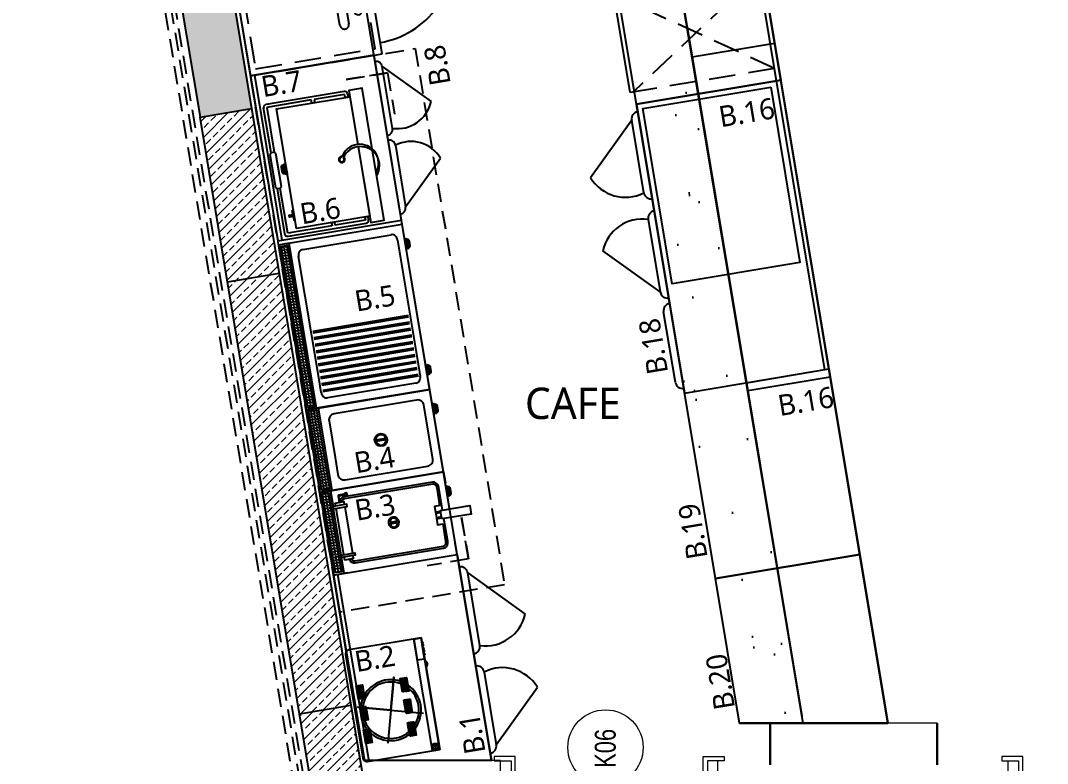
# Model space of a CAD drawing. Header units: millimetres. Extents: x 809 to 8159, y 33 to 4533.
# Drawn here: x 1598.2 to 2089.6, y 2806 to 3161.3 of the extents above; entities that cross this region are included whole.
import ezdxf
from ezdxf.enums import TextEntityAlignment as Align

# ---------------------------------------------------------------- set-up
doc = ezdxf.new("R2010")
doc.units = ezdxf.units.MM
for name, pattern in [('DASHED', [19.05, 12.7, -6.35]), ('HIDDEN', [0.375, 0.25, -0.125]), ('HIDDEN2', [0.1875, 0.125, -0.0625])]:
    doc.linetypes.add(name, pattern=pattern)
for name, color, linetype, lineweight in [('B.A.TARAMA', 124, 'DASHED', 15), ('BETONARME', 3, 'Continuous', 25), ('DUVAR', 2, 'Continuous', 15), ('GRC-Ekipman', 4, 'Continuous', 25), ('KAPI', 20, 'Continuous', 0), ('kapi_tag_yeni', 2, 'Continuous', 0), ('MAHAL', 6, 'Continuous', 0), ('Sıva', 1, 'Continuous', 0), ('TEZGAH', 7, 'Continuous', 0)]:
    doc.layers.add(name, color=color, linetype=linetype, lineweight=lineweight)
doc.styles.add('kapi_tag', font='arial.ttf', dxfattribs={"width": 0.75})
doc.styles.get("Standard").update_dxf_attribs({"font": 'arial.ttf'})
pattern_1 = [(45, (0, -5000), (-4.4901281, 4.4901281), []), (45, (4.49, -5000), (-4.4901281, 4.4901281), [3.175, -1.5875])]
pattern_2 = [(45, (32415.317, -18322.9636), (-4.419417, 4.419417), []), (45, (32419.736, -18322.9636), (-4.419417, 4.419417), [3.125, -1.5625])]

# ---------------------------------------------------------------- blocks, each defined once
blk = doc.blocks.new('TRHTRRTTHRTHRTH')
at = {"layer": 'KAPI', "linetype": 'HIDDEN2'}
blk.add_line((35248.9273, -102103.2082), (35248.9273, -102104.1087), dxfattribs=at)
at = {"layer": 'KAPI'}
for points in [[(35248.7173, -102103.1082), (35248.7173, -102103.1882), (35248.9073, -102103.1882), (35248.9073, -102103.1082), (35248.9273, -102103.1082), (35248.9273, -102103.2082), (35248.7173, -102103.2082), (35248.6973, -102103.2082), (35248.6973, -102103.1082)], [(35248.7173, -102103.1382), (35248.7173, -102103.1882), (35248.9073, -102103.1882), (35248.9073, -102103.1382)], [(35248.9273, -102103.2082), (35248.9273, -102103.2582), (35249.8473, -102103.2582), (35249.8473, -102103.2082)], [(35248.7173, -102104.2082), (35248.7173, -102104.1282), (35248.9073, -102104.1282), (35248.9073, -102104.2082), (35248.9273, -102104.2082), (35248.9273, -102104.1082), (35248.7173, -102104.1082), (35248.6973, -102104.1082), (35248.6973, -102104.2082)], [(35248.7173, -102104.1782), (35248.7173, -102104.1282), (35248.9073, -102104.1282), (35248.9073, -102104.1782)]]:
    blk.add_lwpolyline(points, close=True, dxfattribs=at)
at = {"layer": 'KAPI', "linetype": 'HIDDEN2'}
blk.add_arc((35248.93, -102103.1883), 0.9199, 269.83, 355.6405, dxfattribs=at)
blk = doc.blocks.new('kapi_tag_yeni')
at = {"layer": 'kapi_tag_yeni'}
blk.add_line((0, 0), (-0.6504, 0), dxfattribs=at)
blk.add_circle((-0.8304, 0), 0.18, dxfattribs=at)
at = {"layer": 'kapi_tag_yeni', "style": 'kapi_tag', "width": 0.75}
for tag, p in [('KAPI_ENI', (-0.553, 0.047)), ('KAPI_BOYU', (-0.553, -0.194))]:
    blk.add_attdef(tag, p, '', height=0.15, dxfattribs=at)
blk.add_attdef('KAPI_TAG_02', text='', height=0.15, dxfattribs=at).set_placement((-0.8304, 0), align=Align.MIDDLE_CENTER)
blk = doc.blocks.new('trthrttrtrthrth')
at = {"layer": 'B.A.TARAMA'}
h = blk.add_hatch(dxfattribs=at)
h.set_pattern_fill('ANSI33', color=256, style=0)
h.set_pattern_definition(pattern_1)
h.paths.add_polyline_path([(39174.51, -16795.84), (39144.51, -16795.84), (39144.51, -17230.86), (39170.4, -17226.55), (39174.51, -17251.21)])
h.paths.add_polyline_path([(39115.33, -17261.07), (39111.22, -17236.41), (38910.49, -17269.87), (38914.6, -17294.53)])
h.paths.add_polyline_path([(38831.58, -17283.02), (38709.86, -17303.31), (38713.97, -17327.97), (38835.69, -17307.68)])
h.paths.add_polyline_path([(38630.95, -17316.46), (38313.53, -17369.36), (38317.64, -17394.02), (38635.06, -17341.12)])
h.paths.add_polyline_path([(38238.73, -17407.17), (38234.62, -17382.51), (37983.53, -17424.36), (37987.64, -17449.02)])
h.paths.add_polyline_path([(37578.24, -17517.26), (37574.13, -17492.6), (37223.04, -17551.11), (37227.15, -17575.77)])
h.paths.add_polyline_path([(37148.24, -17588.92), (37144.13, -17564.26), (37043.2, -17581.08), (37047.22, -17605.76)])
h.paths.add_polyline_path([(36964.29, -17594.24), (36743.11, -17631.1), (36747.22, -17655.76), (36968.3, -17618.91)])
h.paths.add_polyline_path([(35928.85, -17766.81), (35549.23, -17830.08), (35553.34, -17854.74), (35932.96, -17791.47)])
h.paths.add_polyline_path([(35474.43, -17867.89), (35470.32, -17843.23), (34891.95, -17939.62), (34896.06, -17964.28)])
h.paths.add_polyline_path([(34614.38, -17555.81), (34584.79, -17560.79), (34645.49, -17924.94), (34675.07, -17919.96)])
h.paths.add_polyline_path([(33725.19, -15836.27), (33700.53, -15840.38), (33724.13, -15982.01), (33748.79, -15977.9)])
h.paths.add_polyline_path([(33621.34, -15213.2), (33596.68, -15217.31), (33639.82, -15476.13), (33664.48, -15472.02)])
h.paths.add_polyline_path([(34607.56, -15003.01), (34607.56, -14977.71), (33608.23, -15134.53), (33612.34, -15159.19)])
h.paths.add_polyline_path([(35882.56, -14802.93), (35882.56, -14777.63), (34667.56, -14968.29), (34667.56, -14993.6)])
h.paths.add_polyline_path([(39174.51, -16060.93), (39144.51, -16060.93), (39144.51, -16285.84), (39174.51, -16285.84)])
h.paths.add_polyline_path([(39174.51, -15580.93), (39144.51, -15580.93), (39144.51, -15970.93), (39174.51, -15970.93)])
h.paths.add_polyline_path([(39174.51, -15125.93), (39144.51, -15125.93), (39144.51, -15490.93), (39174.51, -15490.93)])
h.paths.add_polyline_path([(39174.51, -14528.2), (39144.51, -14528.2), (39144.51, -15035.93), (39174.51, -15035.93)])
h.paths.add_polyline_path([(34313.56, -16030.93), (34313.56, -16060.93), (34276.56, -16060.93), (34276.56, -16060.93), (34380.16, -16061.03), (34542.65, -17036), (34567.31, -17031.89), (34405.5, -16061.03), (34427.56, -16060.93), (34427.56, -16030.93)])
h.paths.add_polyline_path([(34137.56, -16060.93), (34137.56, -16030.93), (33757.63, -16030.93), (33748.79, -15977.9), (33724.13, -15982.01), (33737.29, -16060.93)])
h = blk.add_hatch(dxfattribs=at)
h.set_pattern_fill('ANSI33', color=256, scale=25, style=0, pattern_type=0)
h.set_pattern_definition(pattern_2)
h.paths.add_polyline_path([(33639.82, -15476.13), (33664.48, -15472.02), (33677.63, -15550.93), (33652.97, -15555.04)], flags=0)
h = blk.add_hatch(dxfattribs=at)
h.set_pattern_fill('ANSI33', color=256, style=0)
h.set_pattern_definition(pattern_1)
h.paths.add_polyline_path([(33677.63, -15550.93), (33652.97, -15555.04), (33687.38, -15761.47), (33712.04, -15757.36)])
h = blk.add_hatch(dxfattribs=at)
h.set_pattern_fill('ANSI33', color=256, scale=25, style=0, pattern_type=0)
h.set_pattern_definition(pattern_2)
h.paths.add_polyline_path([(33687.38, -15761.47), (33712.04, -15757.36), (33725.19, -15836.27), (33700.53, -15840.38)], flags=0)
at = {"layer": 'BETONARME'}
for p, q in [((33596.67, -15217.21), (33639.82, -15476.13)), ((33621.33, -15213.1), (33664.48, -15472.02)), ((33677.63, -15550.93), (33712.04, -15757.36)), ((33687.38, -15761.47), (33652.97, -15555.04))]:
    blk.add_line(p, q, dxfattribs=at)
at = {"layer": 'BETONARME', "elevation": 0}
for points in [[(33639.82, -15476.13), (33664.48, -15472.02), (33677.63, -15550.93), (33652.97, -15555.04)], [(33687.38, -15761.47), (33712.04, -15757.36), (33725.19, -15836.27), (33700.53, -15840.38)]]:
    blk.add_lwpolyline(points, close=True, dxfattribs=at)
blk = doc.blocks.new('ghggfhh')
at = {"color": 7}
blk.add_lwpolyline([(1188.71, 1333.35), (1193.71, 1333.35), (1193.71, 1333.87), (1188.71, 1333.87)], close=True, dxfattribs=at)
blk.add_lwpolyline([(1188.71, 1333), (1189.21, 1332.53), (1189.21, 1332.51, 0.414214), (1190.21, 1331.51), (1192.21, 1331.51, 0.414214), (1193.21, 1332.51), (1193.21, 1332.53), (1193.71, 1333)], format="xyb", dxfattribs=at)
for points in [[(1188.71, 1333), (1190.71, 1333)], [(1189.35, 1332.74), (1193.07, 1332.74)], [(1189.46, 1332.51), (1192.96, 1332.51)], [(1189.5, 1332.27), (1192.92, 1332.27)], [(1189.62, 1332.04), (1192.79, 1332.04)], [(1189.97, 1331.8), (1192.45, 1331.8)], [(1190.71, 1333.35), (1190.71, 1333)], [(1191.71, 1333.35), (1191.71, 1333)], [(1191.71, 1333), (1193.71, 1333)]]:
    blk.add_lwpolyline(points, dxfattribs=at)
blk = doc.blocks.new('dgfdfgdfgf')
h = blk.add_hatch()
h.set_pattern_fill('ANGLE', scale=0.2, style=0)
h.set_pattern_definition([(0, (-524.4274, -312.7706), (0, 1.397), [1.016, -0.381]), (90, (-524.4274, -312.7706), (-1.397, 9e-17), [1.016, -0.381])])
h.paths.add_polyline_path([(810.98, 1004.79), (732.98, 1004.79), (732.98, 1000.79), (810.98, 1000.79)])
h = blk.add_hatch()
h.set_pattern_fill('PLAST', scale=0.5, angle=90, style=0)
h.paths.add_polyline_path([(770.98, 992.79, 0.414214), (768.98, 994.79), (747.3, 994.79), (738.98, 994.79, 0.414214), (736.98, 992.79), (736.98, 942.79, 0.414214), (738.98, 940.79), (768.98, 940.79, 0.414214), (770.98, 942.79)])
at = {"color": 7}
for points in [[(731.98, 935.79), (811.98, 935.79), (811.98, 1005.79), (731.98, 1005.79)], [(732.98, 1004.79), (732.98, 1000.79), (810.98, 1000.79), (810.98, 1004.79)]]:
    blk.add_lwpolyline(points, close=True, dxfattribs=at)
for points in [[(731.98, 1005.79), (731.98, 997.79)], [(731.98, 1005.79), (731.98, 999.79), (811.98, 999.79), (811.98, 1005.79), (731.98, 1005.79), (731.98, 999.79)]]:
    blk.add_lwpolyline(points, dxfattribs=at)
blk.add_lwpolyline([(747.3, 995.79), (804.98, 995.79, -0.414214), (807.98, 992.79), (807.98, 942.79, -0.414214), (804.98, 939.79), (738.98, 939.79, -0.414214), (735.98, 942.79), (735.98, 992.79, -0.414214), (738.98, 995.79), (747.3, 995.79)], format="xyb", dxfattribs=at)
at = {"color": 7, "extrusion": (0, 0, -1), "zscale": -1}
blk.add_blockref('ghggfhh', (-1932.69, -398.09), dxfattribs=at)
at = {"color": 7}
blk.add_blockref('ghggfhh', (-388.73, -398.09), dxfattribs=at)
blk = doc.blocks.new('345rertesgdgf')
h = blk.add_hatch()
h.set_pattern_fill('ANGLE', scale=0.2, style=0)
h.set_pattern_definition([(0, (-451.261, -196.8258), (0, 1.397), [1.016, -0.381]), (90, (-451.261, -196.8258), (-1.397, 9e-17), [1.016, -0.381])])
h.paths.add_polyline_path([(776.45, 1206.05), (738.45, 1206.05), (738.45, 1202.05), (776.45, 1202.05)])
at = {"color": 7}
for p, q in [((777.45, 1207.05), (737.45, 1207.05)), ((737.45, 1207.05), (737.45, 1137.05)), ((777.45, 1137.05), (777.45, 1207.05)), ((737.45, 1137.05), (777.45, 1137.05)), ((737.45, 1137.05), (742.95, 1137.05)), ((777.45, 1137.05), (771.95, 1137.05))]:
    blk.add_line(p, q, dxfattribs=at)
for points in [[(737.45, 1207.05), (737.45, 1199.05)], [(737.45, 1207.05), (737.45, 1201.05), (777.45, 1201.05), (777.45, 1207.05), (737.45, 1207.05), (737.45, 1201.05)], [(737.45, 1201.05), (745.11, 1201.05)], [(745.11, 1194.65), (743.61, 1194.65), (743.61, 1199.51), (745.11, 1199.51)], [(746.17, 1199.51), (768.73, 1199.51)], [(777.45, 1201.05), (769.78, 1201.05)], [(769.78, 1199.51), (771.28, 1199.51), (771.28, 1194.65), (769.78, 1194.65)], [(768.73, 1194.65), (746.17, 1194.65)], [(774.34, 1197.31), (771.28, 1197.31), (771.28, 1196.86), (774.25, 1196.86)], [(774.39, 1197.31), (774.34, 1197.31)], [(774.34, 1196.76), (774.34, 1193.5)], [(774.79, 1193.5), (774.79, 1196.9)], [(757.14, 1171.21), (757.14, 1166.89)], [(757.76, 1166.89), (757.76, 1171.21)], [(757.45, 1145.12), (757.45, 1145.12), (753.01, 1145.12), (753.01, 1142.05)], [(761.89, 1142.05), (761.89, 1145.12), (757.45, 1145.12), (757.45, 1145.12)], [(765.45, 1136.17), (767.45, 1136.17)], [(766.09, 1135.91), (769.81, 1135.91)], [(766.2, 1135.68), (769.7, 1135.68)], [(766.24, 1135.45), (769.66, 1135.45)], [(766.36, 1135.21), (769.53, 1135.21)], [(767.45, 1136.52), (767.45, 1136.17)], [(768.45, 1136.52), (768.45, 1136.17)], [(768.45, 1136.17), (770.45, 1136.17)], [(766.71, 1134.97), (769.18, 1134.97)]]:
    blk.add_lwpolyline(points, dxfattribs=at)
for points in [[(738.45, 1206.05), (738.45, 1202.05), (776.45, 1202.05), (776.45, 1206.05)], [(745.11, 1201.05), (746.17, 1201.05), (746.17, 1193.31), (745.11, 1193.31)], [(769.78, 1201.05), (768.73, 1201.05), (768.73, 1193.31), (769.78, 1193.31)], [(755.87, 1142.24), (756.36, 1142.24), (756.36, 1145.12), (755.87, 1145.12)], [(758.54, 1142.24), (759.02, 1142.24), (759.02, 1145.12), (758.54, 1145.12)], [(755.37, 1142.24), (759.52, 1142.24), (759.52, 1125.64), (755.37, 1125.64)], [(765.45, 1136.52), (770.45, 1136.52), (770.45, 1137.05), (765.45, 1137.05)]]:
    blk.add_lwpolyline(points, close=True, dxfattribs=at)
for points in [[(743.61, 1196.93, 0.333757), (741.45, 1194.05), (741.45, 1144.05, 0.414214), (744.45, 1141.05), (755.37, 1141.05)], [(743.61, 1195.87, 0.292913), (742.45, 1194.05), (742.45, 1144.05, 0.414214), (744.45, 1142.05), (753.01, 1142.05)], [(759.52, 1141.05), (770.45, 1141.05, 0.414214), (773.45, 1144.05), (773.45, 1194.05, 0.311922), (771.51, 1196.86)], [(761.89, 1142.05), (770.45, 1142.05, 0.414214), (772.45, 1144.05), (772.45, 1194.05, 0.292913), (771.28, 1195.87)], [(765.45, 1136.17), (765.95, 1135.7), (765.95, 1135.68, 0.414214), (766.95, 1134.68), (768.95, 1134.68, 0.414214), (769.95, 1135.68), (769.95, 1135.7), (770.45, 1136.17)]]:
    blk.add_lwpolyline(points, format="xyb", dxfattribs=at)
for centre, radius in [((774.56, 1192.86), 0.676), ((757.45, 1169.05), 2.77)]:
    blk.add_circle(centre, radius, dxfattribs=at)
for centre, radius, start, end in [((774.23, 1196.75), 0.109, 8.9584, 82.5046), ((774.34, 1196.86), 0.453, 354.0258, 95.9742), ((774.56, 1192.86), 0.676, 109.4584, 70.5416), ((757.45, 1169.05), 2.18, 98.1249, 261.8751), ((757.45, 1169.05), 2.18, 278.1249, 81.8751)]:
    blk.add_arc(centre, radius, start, end, dxfattribs=at)
blk = doc.blocks.new('HBDFBGVS')
h = blk.add_hatch()
h.set_pattern_fill('ANGLE', scale=0.2, angle=180, style=0)
h.set_pattern_definition([(180, (3040.1736, 4497.902), (-2e-16, -1.397), [1.016, -0.381]), (270, (3040.1736, 4497.902), (1.397, -3e-16), [1.016, -0.381])])
h.paths.add_polyline_path([(1812.46, 3095.03), (1850.46, 3095.03), (1850.46, 3099.03), (1812.46, 3099.03)])
at = {"color": 7}
for points in [[(1851.46, 3154.03), (1811.46, 3154.03), (1811.46, 3094.03), (1851.46, 3094.03)], [(1850.46, 3095.03), (1850.46, 3099.03), (1812.46, 3099.03), (1812.46, 3095.03)]]:
    blk.add_lwpolyline(points, close=True, dxfattribs=at)
blk.add_lwpolyline([(1836.15, 3104.03), (1844.46, 3104.03, 0.414214), (1847.46, 3107.03), (1847.46, 3147.03, 0.414214), (1844.46, 3150.03), (1818.46, 3150.03, 0.414214), (1815.46, 3147.03), (1815.46, 3107.03, 0.414214), (1818.46, 3104.03), (1836.15, 3104.03)], format="xyb", dxfattribs=at)
for points in [[(1831.21, 3129.51), (1831.21, 3124.54)], [(1831.71, 3124.54), (1831.71, 3129.51)], [(1851.46, 3094.03), (1851.46, 3102.03)], [(1851.46, 3094.03), (1851.46, 3100.03), (1811.46, 3100.03), (1811.46, 3094.03), (1851.46, 3094.03), (1851.46, 3100.03)]]:
    blk.add_lwpolyline(points, dxfattribs=at)
blk.add_circle((1831.46, 3127.03), 3, dxfattribs=at)
for start, end in [(95.7392, 264.2608), (275.7392, 84.2608)]:
    blk.add_arc((1831.46, 3127.03), 2.5, start, end, dxfattribs=at)
at = {"color": 7, "rotation": 180}
blk.add_blockref('ghggfhh', (3012.17, 4487.9), dxfattribs=at)
blk = doc.blocks.new('SDE')
at = {"linetype": 'Continuous'}
for p, q in [((33461.51, -5389.89), (33461.51, -5449.89)), ((33541.51, -5389.89), (33461.51, -5389.89)), ((33541.51, -5449.89), (33541.51, -5389.89)), ((33541.51, -5391.89), (33461.51, -5391.89)), ((33461.51, -5449.89), (33541.51, -5449.89))]:
    blk.add_line(p, q, dxfattribs=at)
at = {"color": 251, "linetype": 'Continuous'}
for p, q in [((33497.42, -5452.87), (33467.49, -5452.87)), ((33467.49, -5452.87), (33487.81, -5473.19)), ((33505.6, -5452.87), (33535.54, -5452.87)), ((33535.54, -5452.87), (33515.21, -5473.19))]:
    blk.add_line(p, q, dxfattribs=at)
for centre, radius, start, end in [((33467.49, -5449.89), 2.97, 180, 270), ((33481.58, -5457.81), 16.59, 292.035, 17.3428), ((33497.42, -5449.89), 2.97, 270, 0), ((33505.6, -5449.89), 2.97, 180, 270), ((33521.44, -5457.81), 16.59, 162.6572, 247.965), ((33535.54, -5449.89), 2.97, 270, 0)]:
    blk.add_arc(centre, radius, start, end, dxfattribs=at)
blk = doc.blocks.new('DerinD.Dikey. D372 SCM3C')
at = {"linetype": 'DASHED', "ltscale": 0.1}
for p, q in [((-36.53, -53.93), (-37.67, -54.1)), ((-35.07, -54.1), (-36.53, -53.93)), ((-24.04, -54.1), (-22.59, -53.93)), ((-22.59, -53.93), (-21.44, -54.1)), ((-38.98, -55.2), (-39.14, -55.93)), ((-39.14, -55.93), (-38.98, -56.67)), ((-38.49, -54.56), (-38.98, -55.2)), ((-38.98, -56.67), (-38.49, -57.31)), ((-37.67, -54.1), (-38.49, -54.56)), ((-38.49, -57.31), (-37.67, -57.76)), ((-37.67, -57.76), (-36.53, -57.93)), ((-36.53, -57.93), (-35.07, -57.76)), ((-33.37, -54.56), (-35.07, -54.1)), ((-35.07, -57.76), (-33.37, -57.31)), ((-31.51, -55.2), (-33.37, -54.56)), ((-33.37, -57.31), (-31.51, -56.67)), ((-29.56, -55.93), (-31.51, -55.2)), ((-31.51, -56.67), (-29.56, -55.93)), ((-29.56, -55.93), (-27.61, -55.2)), ((-27.61, -56.67), (-29.56, -55.93)), ((-27.61, -55.2), (-25.75, -54.56)), ((-25.75, -57.31), (-27.61, -56.67)), ((-25.75, -54.56), (-24.04, -54.1)), ((-24.04, -57.76), (-25.75, -57.31)), ((-22.59, -57.93), (-24.04, -57.76)), ((-21.44, -57.76), (-22.59, -57.93)), ((-21.44, -54.1), (-20.63, -54.56)), ((-20.63, -57.31), (-21.44, -57.76)), ((-20.63, -54.56), (-20.14, -55.2)), ((-20.14, -56.67), (-20.63, -57.31)), ((-20.14, -55.2), (-19.97, -55.93)), ((-19.97, -55.93), (-20.14, -56.67))]:
    blk.add_line(p, q, dxfattribs=at)
for points in [[(-59.5, -64), (0, -64), (0, 0), (-59.5, 0)], [(-41.86, -93.56), (-2.22, -66.44), (-3.97, -64), (-43.61, -91.13)]]:
    blk.add_lwpolyline(points, close=True)
at = {"linetype": 'DASHED'}
blk.add_lwpolyline([(-56.5, -61), (-3, -61), (-3, -3), (-56.5, -3)], close=True, dxfattribs=at)
for points in [[(-42.64, -46.28), (-15.97, -46.28, 1), (-15.97, -41.93)], [(-15.97, -50.62), (-42.64, -50.62, -1), (-42.64, -46.28)]]:
    blk.add_lwpolyline(points, format="xyb", dxfattribs=at)
at = {"const_width": 0.5}
blk.add_lwpolyline([(-39.19, -91.64), (-38.06, -93.21), (-31.35, -88.38), (-29.64, -87.15)], dxfattribs=at)
blk.add_arc((-11.74, -63.85), 42.23, 180.2095, 224.6311)
blk = doc.blocks.new('FRENOX CGN2-E')
at = {"linetype": 'Continuous'}
for p, q in [((0, 0), (0, -70)), ((140, 0), (0, 0)), ((140, -70), (140, 0)), ((140, -2), (0, -2)), ((0, -70), (140, -70))]:
    blk.add_line(p, q, dxfattribs=at)
at = {"color": 251, "linetype": 'Continuous'}
for p, q in [((42.37, -73.5), (7.16, -73.5)), ((7.16, -73.5), (31.06, -97.41)), ((55.23, -73.5), (90.44, -73.5)), ((90.44, -73.5), (66.53, -97.41)), ((134.25, -73.5), (100.09, -73.5))]:
    blk.add_line(p, q, dxfattribs=at)
at = {"color": 251}
blk.add_lwpolyline([(2.54, -5.31), (87.54, -5.31), (87.54, -67.31), (2.54, -67.31), (2.54, -5.31)], dxfattribs=at)
at = {"color": 251, "linetype": 'Continuous'}
for centre, radius, start, end in [((7.16, -70), 3.5, 180, 270), ((23.74, -79.32), 19.52, 292.035, 17.3428), ((42.37, -70), 3.5, 270, 0), ((55.23, -70), 3.5, 180, 270), ((73.86, -79.32), 19.52, 162.6572, 247.965), ((90.44, -70), 3.5, 270, 0), ((100.09, -70), 3.5, 180, 270), ((134.25, -70), 3.5, 270, 0)]:
    blk.add_arc(centre, radius, start, end, dxfattribs=at)
blk = doc.blocks.new('CekmCTezg.170-70')
for p, q in [((-170, 0), (0, 0)), ((-170, -70), (-170, 0)), ((0, 0), (0, -70)), ((0, -2), (-170, -2)), ((0, -70), (-170, -70)), ((-52, -70), (-52, -72)), ((-6, -72), (-52, -72))]:
    blk.add_line(p, q)
at = {"linetype": 'DASHED'}
for p, q in [((-52, -2), (-52, -70)), ((-6, -2), (-6, -72))]:
    blk.add_line(p, q, dxfattribs=at)
at = {"color": 33, "linetype": 'DASHED'}
for p, q in [((-52, -2), (-6, -70.625)), ((-6, -2), (-52, -70))]:
    blk.add_line(p, q, dxfattribs=at)
blk = doc.blocks.new('rewrerewwerwwer')
at = {"color": 7}
blk.add_lwpolyline([(2425.76, -3652.25), (2479.76, -3652.25), (2479.76, -3617.25, 0.414214), (2477.76, -3615.25), (2427.76, -3615.25, 0.414214), (2425.76, -3617.25)], format="xyb", close=True, dxfattribs=at)
for points in [[(2434.3, -3617.83), (2440.83, -3617.83), (2440.83, -3618.22), (2434.3, -3618.22)], [(2434.3, -3618.7), (2440.83, -3618.7), (2440.83, -3619.1), (2434.3, -3619.1)], [(2434.3, -3619.57), (2440.83, -3619.57), (2440.83, -3619.96), (2434.3, -3619.96)], [(2434.3, -3620.45), (2440.83, -3620.45), (2440.83, -3620.84), (2434.3, -3620.84)], [(2445.28, -3617.83), (2451.81, -3617.83), (2451.81, -3618.22), (2445.28, -3618.22)], [(2445.28, -3618.7), (2451.81, -3618.7), (2451.81, -3619.1), (2445.28, -3619.1)], [(2445.28, -3619.57), (2451.81, -3619.57), (2451.81, -3619.96), (2445.28, -3619.96)], [(2445.28, -3620.45), (2451.81, -3620.45), (2451.81, -3620.84), (2445.28, -3620.84)], [(2455.69, -3617.83), (2462.22, -3617.83), (2462.22, -3618.22), (2455.69, -3618.22)], [(2455.69, -3618.7), (2462.22, -3618.7), (2462.22, -3619.1), (2455.69, -3619.1)], [(2455.69, -3619.57), (2462.22, -3619.57), (2462.22, -3619.96), (2455.69, -3619.96)], [(2455.69, -3620.45), (2462.22, -3620.45), (2462.22, -3620.84), (2455.69, -3620.84)], [(2434.3, -3639.2), (2440.83, -3639.2), (2440.83, -3639.59), (2434.3, -3639.59)], [(2434.3, -3640.07), (2440.83, -3640.07), (2440.83, -3640.47), (2434.3, -3640.47)], [(2434.3, -3640.94), (2440.83, -3640.94), (2440.83, -3641.33), (2434.3, -3641.33)], [(2445.28, -3639.2), (2451.81, -3639.2), (2451.81, -3639.59), (2445.28, -3639.59)], [(2445.28, -3640.07), (2451.81, -3640.07), (2451.81, -3640.47), (2445.28, -3640.47)], [(2445.28, -3640.94), (2451.81, -3640.94), (2451.81, -3641.33), (2445.28, -3641.33)], [(2455.69, -3639.2), (2462.22, -3639.2), (2462.22, -3639.59), (2455.69, -3639.59)], [(2455.69, -3640.07), (2462.22, -3640.07), (2462.22, -3640.47), (2455.69, -3640.47)], [(2455.69, -3640.94), (2462.22, -3640.94), (2462.22, -3641.33), (2455.69, -3641.33)], [(2434.3, -3641.82), (2440.83, -3641.82), (2440.83, -3642.21), (2434.3, -3642.21)], [(2445.28, -3641.82), (2451.81, -3641.82), (2451.81, -3642.21), (2445.28, -3642.21)], [(2455.69, -3641.82), (2462.22, -3641.82), (2462.22, -3642.21), (2455.69, -3642.21)], [(2479.76, -3652.25), (2425.76, -3652.25), (2425.76, -3648.71), (2479.76, -3648.71)], [(2469.67, -3652.25), (2479.76, -3652.25), (2479.76, -3648.71), (2469.67, -3648.71)], [(2471.71, -3652.25), (2472.4, -3652.25), (2472.4, -3652.64), (2471.71, -3652.64)], [(2473.06, -3652.25), (2473.75, -3652.25), (2473.75, -3652.64), (2473.06, -3652.64)], [(2474.43, -3652.25), (2475.12, -3652.25), (2475.12, -3652.64), (2474.43, -3652.64)], [(2475.84, -3652.25), (2476.52, -3652.25), (2476.52, -3652.64), (2475.84, -3652.64)], [(2477.21, -3652.25), (2477.89, -3652.25), (2477.89, -3652.64), (2477.21, -3652.64)]]:
    blk.add_lwpolyline(points, close=True, dxfattribs=at)
for points in [[(2448.07, -3632.23), (2452.06, -3616.85), (2444.12, -3647.48)], [(2448.07, -3632.23), (2463.5, -3636.23), (2432.79, -3628.27)], [(2429.17, -3648.71), (2425.76, -3648.71), (2425.76, -3652.25), (2429.17, -3652.25)], [(2427.5, -3650.75), (2427.5, -3650.2)]]:
    blk.add_lwpolyline(points, dxfattribs=at)
for radius in [1.44, 1.23, 0.275]:
    blk.add_circle((2427.5, -3650.48), radius, dxfattribs=at)
for centre, radius, start, end in [((2448.07, -3632.23), 14.56, 128.5426, 165.4714), ((2448.07, -3632.23), 13.49, 101.9619, 165.4714), ((2448.07, -3632.23), 14.56, 122.5958, 125.9945), ((2448.07, -3632.23), 14.56, 101.0704, 119.8375), ((2448.07, -3632.23), 14.56, 81.5846, 98.4154), ((2448.07, -3632.23), 13.49, 31.295, 76.7973), ((2448.07, -3632.23), 13.49, 328.935, 75.4714), ((2448.07, -3632.23), 14.56, 58.4795, 75.1513), ((2448.07, -3632.23), 14.56, 54.0055, 57.4042), ((2448.07, -3632.23), 14.56, 331.4416, 51.4574), ((2448.07, -3632.23), 14.56, 160.3636, 208.5584), ((2448.07, -3632.23), 13.49, 165.4714, 211.065), ((2448.07, -3632.23), 14.56, 210.3302, 212.5749), ((2448.07, -3632.23), 14.56, 214.4253, 216.7173), ((2448.07, -3632.23), 13.49, 213.0299, 215.5314), ((2448.07, -3632.23), 13.49, 217.6051, 220.1908), ((2448.07, -3632.23), 13.49, 319.8092, 322.3949), ((2448.07, -3632.23), 13.49, 324.4686, 326.9701), ((2448.07, -3632.23), 14.56, 323.2827, 325.5747), ((2448.07, -3632.23), 14.56, 327.4251, 329.6698), ((2448.07, -3632.23), 14.56, 218.6672, 221.1638), ((2448.07, -3632.23), 14.56, 223.2468, 316.7532), ((2448.07, -3632.23), 13.49, 222.4077, 225.2734), ((2448.07, -3632.23), 13.49, 227.6922, 312.3078), ((2448.07, -3632.23), 13.49, 314.7266, 317.5923), ((2448.07, -3632.23), 14.56, 318.8362, 321.3328), ((2467.17, -3651.62), 1.63, 202.5677, 337.4323), ((2467.17, -3651.62), 1.4, 206.6318, 333.3682)]:
    blk.add_arc(centre, radius, start, end, dxfattribs=at)
blk = doc.blocks.new('ewrte4')
at = {"color": 7}
for points in [[(2337.4, -3672.8), (2337.4, -3672.27), (2332.4, -3672.27), (2332.4, -3672.8)], [(2334.4, -3672.97), (2332.4, -3672.8)], [(2334.4, -3672.8), (2335.4, -3672.8)], [(2334.4, -3672.8), (2334.4, -3673.15)], [(2334.63, -3674.33), (2334.4, -3674.64)], [(2335.17, -3674.33), (2335.4, -3674.64)], [(2335.4, -3672.8), (2335.4, -3673.15)], [(2335.4, -3672.97), (2337.4, -3672.8)]]:
    blk.add_lwpolyline(points, dxfattribs=at)
for points in [[(2334.4, -3672.8), (2335.4, -3672.8), (2335.4, -3674.64), (2334.4, -3674.64)], [(2334.63, -3672.8), (2335.17, -3672.8), (2335.17, -3674.33), (2334.63, -3674.33)]]:
    blk.add_lwpolyline(points, close=True, dxfattribs=at)
blk = doc.blocks.new('wqrewqeqewqe')
at = {"color": 7}
for points in [[(2309.64, -3552.22), (2280.28, -3552.22), (2280.28, -3558.62), (2306.46, -3558.62)], [(2307.56, -3558.62), (2344.28, -3558.62), (2344.28, -3552.22), (2310.6, -3552.22)], [(2280.28, -3560.99), (2280.28, -3560.96)], [(2280.28, -3598.76), (2280.28, -3560.99)], [(2281.75, -3559.49), (2283.28, -3559.49), (2283.28, -3560.99), (2281.78, -3560.99)], [(2281.78, -3560.99), (2281.78, -3575.67)], [(2307.56, -3558.62), (2341.28, -3558.62), (2341.28, -3594.22), (2283.28, -3594.22), (2283.28, -3558.62), (2306.46, -3558.62)], [(2342.82, -3559.49), (2341.28, -3559.49), (2341.28, -3560.99), (2342.78, -3560.99)], [(2342.78, -3560.99), (2342.78, -3575.67)], [(2344.28, -3560.99), (2344.28, -3560.96)], [(2344.28, -3598.76), (2344.28, -3560.99)], [(2281.78, -3575.67), (2283.28, -3575.67), (2283.28, -3577.17), (2281.78, -3577.17)], [(2281.78, -3577.17), (2281.78, -3598.72)], [(2342.78, -3575.67), (2341.28, -3575.67), (2341.28, -3577.17), (2342.78, -3577.17)], [(2342.78, -3577.17), (2342.78, -3598.72)], [(2280.28, -3598.76), (2280.28, -3597.22)], [(2281.78, -3600.22), (2281.75, -3600.22)], [(2281.78, -3600.22), (2281.75, -3600.22)], [(2281.78, -3597.22), (2281.78, -3598.72)], [(2281.78, -3598.72), (2303.49, -3598.72)], [(2303.49, -3600.22), (2281.78, -3600.22)], [(2304.28, -3598.02), (2303.49, -3598.72)], [(2303.49, -3598.72), (2303.49, -3600.22)], [(2304.28, -3600.92), (2303.49, -3600.22)], [(2320.28, -3598.02), (2304.28, -3598.02)], [(2304.28, -3600.92), (2320.28, -3600.92)], [(2320.28, -3598.02), (2321.08, -3598.72)], [(2320.28, -3600.92), (2321.08, -3600.22)], [(2342.78, -3598.72), (2321.08, -3598.72)], [(2321.08, -3598.72), (2321.08, -3600.22)], [(2321.08, -3600.22), (2342.78, -3600.22)], [(2342.78, -3597.22), (2342.78, -3598.72)], [(2342.78, -3600.22), (2342.82, -3600.22)], [(2342.78, -3600.22), (2342.82, -3600.22)], [(2344.28, -3598.76), (2344.28, -3597.22)]]:
    blk.add_lwpolyline(points, dxfattribs=at)
for centre, radius, start, end in [((2315.42, -3559.24), 9.04, 50.9126, 241.8892), ((2316.61, -3559), 9.06, 48.3903, 235.9176), ((2281.77, -3560.97), 1.48, 89.3541, 180.6459), ((2342.8, -3560.97), 1.48, 359.3541, 90.6459), ((2312.28, -3567.36), 1.46, 167.7852, 134.329), ((2312.28, -3567.36), 1.14, 173.219, 131.2594), ((2281.77, -3598.74), 1.48, 179.3541, 270.6459), ((2342.8, -3598.74), 1.48, 269.3541, 0.6459)]:
    blk.add_arc(centre, radius, start, end, dxfattribs=at)
for name, p in [('ghggfhh', (1121.08, -4928.1)), ('ewrte4', (0, 78.05))]:
    blk.add_blockref(name, p, dxfattribs=at)
blk = doc.blocks.new('DAFD')
at = {"layer": 'TEZGAH', "color": 0, "linetype": 'HIDDEN', "lineweight": -2, "ltscale": 35}
blk.add_lwpolyline([(33515.3, -5534.23), (33595.3, -5534.23), (33595.3, -5794.23), (33515.3, -5794.23)], close=True, dxfattribs=at)
for points in [[(33580.3, -5543.54), (33560.3, -5543.54), (33580.3, -5543.54), (33580.3, -5563.54)], [(33580.3, -5779.23), (33580.3, -5759.23), (33580.3, -5779.23), (33560.3, -5779.23)]]:
    blk.add_lwpolyline(points, dxfattribs=at)

msp = doc.modelspace()

# ---------------------------------------------------------------- hatches: boundary and pattern name
at = {"layer": 'TEZGAH', "lineweight": 30}
h = msp.add_hatch(dxfattribs=at)
h.set_pattern_fill('AR-SAND', color=170)
h.set_pattern_definition([(37.5, (-31955.956, 8591.274), (-1.60003, 48.941324), [0, -38.608, 0, -43.18, 0, -41.275]), (7.5, (-31955.956, 8591.274), (44.95233, 71.68251), [0, -20.828, 0, -34.798, 0, -13.335]), (327.5, (-31987.198, 8591.274), (79.099237, 0.14372), [0, -12.7, 0, -45.72, 0, -59.69]), (317.5, (-31987.2, 8591.274), (76.35565, 22.29293), [0, -6.35, 0, -29.972, 0, -34.29])])
h.paths.add_polyline_path([(1866.61, 3461.57), (1840.97, 3457.3), (1855.76, 3368.52), (1853.79, 3368.19), (1866.94, 3289.28), (1894.56, 3293.88), (1892.97, 3303.44)])
h.paths.add_polyline_path([(1894.56, 3293.88), (1864.97, 3288.95), (1884.37, 3172.56), (1913.96, 3177.49)])
h.paths.add_polyline_path([(1884.37, 3172.56), (1891.86, 3127.6), (1918.15, 3152.36), (1917.29, 3157.47)])
h.paths.add_polyline_path([(1913.96, 3177.49), (1884.37, 3172.56), (1917.29, 3157.47)])
h.paths.add_polyline_path([(1919.56, 3143.89), (1918.15, 3152.36), (1891.86, 3127.6), (1891.93, 3127.18), (1921.52, 3132.12)])
h.paths.add_polyline_path([(1921.52, 3132.12), (1891.93, 3127.18), (1892.92, 3121.27), (1922.51, 3126.2)])
h.paths.add_polyline_path([(1922.92, 3123.69), (1895.99, 3119.2), (1909.97, 3035.36), (1936.9, 3039.85)], flags=17)
h.paths.add_polyline_path([(1922.92, 3123.69), (1922.51, 3126.2), (1892.92, 3121.27), (1915.93, 2983.17), (1945.52, 2988.1), (1936.9, 3039.85), (1909.97, 3035.36), (1895.99, 3119.2)])
h.paths.add_polyline_path([(1946.15, 2984.34), (1946.15, 2984.34), (1945.52, 2988.1), (1915.93, 2983.17), (1930.73, 2894.4), (1960.32, 2899.33)])
h.paths.add_polyline_path([(1960.32, 2899.33), (1930.73, 2894.4), (1942.24, 2825.35), (1972.65, 2825.35)])

# ---------------------------------------------------------------- linework, layer by layer
at = {"linetype": 'Continuous'}
for p, q in [((1747.97, 2896.12), (1762.76, 2807.35)), ((1749.94, 2896.45), (1764.83, 2807.1))]:
    msp.add_line(p, q, dxfattribs=at)
at = {"color": 2, "lineweight": 30}
for p, q in [((2013.2, 2825.35), (1942.24, 2825.35)), ((1956.87, 2825.35), (1956.87, 2805.35))]:
    msp.add_line(p, q, dxfattribs=at)
at = {"color": 251, "linetype": 'Continuous'}
msp.add_arc((1822.41, 2814.41), 3.5, 279.4611, 9.4611, dxfattribs=at)
at = {"layer": 'DUVAR', "color": 2, "lineweight": 30}
msp.add_line((2036.87, 2825.35), (2036.87, 2805.35), dxfattribs=at)
at = {"layer": 'DUVAR'}
msp.add_lwpolyline([(2036.87, 2825.35), (1956.87, 2825.35)], dxfattribs=at)
at = {"layer": 'GRC-Ekipman'}
for p, q in [((2013.2, 2825.35), (1905.83, 3469.57)), ((1972.65, 2825.35), (1866.3, 3463.43)), ((1930.73, 2894.4), (1836.69, 3458.66)), ((1823.59, 2807.35), (1729.65, 3370.97)), ((1932.42, 3310.02), (1959.01, 3150.47)), ((1892.97, 3303.44), (1919.56, 3143.89)), ((1919.56, 3143.89), (1959.01, 3150.47)), ((1919.56, 3143.89), (1959.01, 3150.47)), ((1959.01, 3150.47), (1985.61, 2990.92)), ((1919.56, 3143.89), (1946.15, 2984.34)), ((1915.93, 2983.17), (1984.98, 2994.68)), ((1945.53, 2988.1), (1984.98, 2994.68)), ((1984.98, 2994.68), (2011.57, 2835.13)), ((1945.53, 2988.1), (1972.12, 2828.55)), ((1946.15, 2984.34), (1985.61, 2990.92)), ((1747.97, 2896.12), (1807.15, 2905.99)), ((1747.97, 2896.12), (1807.15, 2905.99)), ((1823.59, 2807.35), (1807.15, 2905.99)), ((1999.78, 2905.9), (1930.73, 2894.4)), ((1930.73, 2894.4), (1999.78, 2905.9)), ((1817.96, 2862.4), (1812.17, 2897.13)), ((1812.17, 2897.13), (1839.69, 2877.48)), ((1820.08, 2849.72), (1825.86, 2814.98)), ((1825.86, 2814.98), (1845.52, 2842.49)), ((1972.65, 2825.35), (2013.2, 2825.35))]:
    msp.add_line(p, q, dxfattribs=at)
for points in [[(1747.97, 2896.12), (1807.15, 2905.99), (1823.59, 2807.35), (1762.76, 2807.35), (1747.97, 2896.12)], [(1930.73, 2894.4), (1999.77, 2905.9), (2013.2, 2825.35), (1942.24, 2825.35), (1930.73, 2894.4)]]:
    msp.add_lwpolyline(points, dxfattribs=at)
for centre, radius, start, end in [((1808.72, 2896.56), 3.5, 9.4611, 99.4611), ((1820.64, 2881.73), 19.52, 262.1183, 347.4261), ((1814.51, 2861.82), 3.5, 279.4611, 9.4611), ((1816.62, 2849.14), 3.5, 9.4611, 99.4611), ((1828.88, 2832.3), 19.52, 31.4961, 116.8039)]:
    msp.add_arc(centre, radius, start, end, dxfattribs=at)
at = {"layer": 'Sıva'}
msp.add_lwpolyline([(1827.91, 2807.35), (1762.76, 2807.35), (1658.87, 3430.72), (2649.83, 3586.14)], dxfattribs=at)
at = {"layer": 'TEZGAH', "color": 2, "lineweight": 30}
msp.add_line((1892.92, 3121.27), (1961.97, 3132.77), dxfattribs=at)
at = {"layer": 'TEZGAH', "color": 0, "linetype": 'HIDDEN', "lineweight": -2, "ltscale": 35, "elevation": 0}
for points in [[(7218.79, 4151.09), (7226.78, 4151.55), (7226.78, 1333.29), (2696.35, 578.21), (2533.63, 1554.5), (2577.72, 1561.85), (2417.64, 2522.35), (1774.78, 2522.35), (1618.53, 3459.82), (4176.6, 3861.03)], [(7218.79, 4148.09), (7223.78, 4148.37), (7223.78, 1335.83), (2698.81, 581.67), (2537.08, 1552.03), (2581.17, 1559.38), (2420.18, 2525.35), (1777.32, 2525.35), (1621.99, 3457.33), (4195.96, 3861.03)], [(7218.79, 4146.08), (7221.78, 4146.25), (7221.78, 1337.52), (2700.46, 583.97), (2539.38, 1550.39), (2583.47, 1557.74), (2421.87, 2527.35), (1779.02, 2527.35), (1624.3, 3455.66), (4208.87, 3861.03)]]:
    msp.add_lwpolyline(points, dxfattribs=at)

# ---------------------------------------------------------------- block references
at = {"color": 7, "rotation": 279.4623163436764}
msp.add_blockref('wqrewqeqewqe', (4890.66, 5962.12), dxfattribs=at)
at = {"layer": 'GRC-Ekipman'}
for name, p, rotation in [('CekmCTezg.170-70', (1961.97, 3132.77), 279.4623163436758), ('DerinD.Dikey. D372 SCM3C', (1698.41, 3193.49), 99.4622239312276), ('SDE', (1905.82, -30836.43), 99.46231634367602), ('DAFD', (-32260.93, 3083.86), 9.462316343675244), ('FRENOX CGN2-E', (1961.97, 3132.77), 279.4623163436763), ('HBDFBGVS', (-1614.88, 4253.29), 279.4608049486295), ('rewrerewwerwwer', (-1404.99, -180.42), 99.46231634367555)]:
    msp.add_blockref(name, p, dxfattribs=dict(at, rotation=rotation))
at = {"layer": 'GRC-Ekipman', "yscale": 0.857142857, "rotation": 99.46231634367518}
for name, p in [('dgfdfgdfgf', (2705.53, 2394.74)), ('345rertesgdgf', (2889.74, 2338.8))]:
    msp.add_blockref(name, p, dxfattribs=at)
at = {"layer": 'KAPI', "xscale": 100, "yscale": 100, "zscale": 100, "rotation": 270}
for p in [(10212245.73, 3527679.07), (10212488.57, 3527679.07)]:
    msp.add_blockref('TRHTRRTTHRTHRTH', p, dxfattribs=at)
at = {"layer": 'kapi_tag_yeni'}
ref = msp.add_blockref('kapi_tag_yeni', (1878.12, 2730.61), dxfattribs=dict(at, xscale=99.99999999999996, yscale=99.99999999999996, zscale=99.99999999999996, rotation=269.9999999999999))
ref.add_attrib('KAPI_BOYU', '104', (1873.52, 2758.69), dxfattribs={"height": 15, "rotation": 90, "style": 'kapi_tag', "width": 0.75})
ref.add_attrib('KAPI_ENI', '225', (1897.61, 2741.11), dxfattribs={"height": 15, "rotation": 90, "style": 'kapi_tag', "width": 0.75})
ref.add_attrib('KAPI_TAG_02', 'K06', dxfattribs={"height": 10, "rotation": 90, "style": 'kapi_tag', "width": 0.75}).set_placement((1877.99, 2813.22), align=Align.MIDDLE_CENTER)
at = {"layer": 'TEZGAH', "color": 0, "linetype": 'HIDDEN', "lineweight": -2, "ltscale": 35}
msp.add_blockref('trthrttrtrthrth', (-31955.73, 18591.27), dxfattribs=at)

# ---------------------------------------------------------------- texts
at = {"layer": 'MAHAL', "char_height": 10, "attachment_point": 1}
for s, insert, rotation in [('\\pi119.71353;{\\fTrebuchet MS|b0|i0|c162|p34;B.8}', (1813.93, 3011.4), 99.4623), ('\\pi119.56538;{\\fTrebuchet MS|b0|i0|c162|p34;B.7}', (1594.71, 3114.84), 9.4623), ('\\pi116.10073;{\\fTrebuchet MS|b0|i0|c162|p34;B.16}', (1817.1, 3101.01), 9.4623), ('\\pi119.71689;{\\fTrebuchet MS|b0|i0|c162|p34;B.6}', (1613.12, 3053.98), 9.4623), ('\\pi119.81117;{\\fTrebuchet MS|b0|i0|c162|p34;B.5}', (1639.2, 3012.22), 9.4623), ('\\pi116.09736;{\\fTrebuchet MS|b0|i0|c162|p34;B.18}', (1917.34, 2876.87), 99.4623), ('\\pi116.10073;{\\fTrebuchet MS|b0|i0|c162|p34;B.16}', (1845.38, 2962.88), 9.4623), ('\\pi119.57885;{\\fTrebuchet MS|b0|i0|c162|p34;B.4}', (1639.2, 2934.95), 9.4623), ('\\pi119.87851;{\\fTrebuchet MS|b0|i0|c162|p34;B.3}', (1639.2, 2912.21), 9.4623), ('\\pi116.1344;{\\fTrebuchet MS|b0|i0|c162|p34;B.19}', (1936.25, 2788.35), 99.4623), ('\\pi119.78423;{\\fTrebuchet MS|b0|i0|c162|p34;B.2}', (1639.2, 2839.85), 9.4623), ('\\pi116.01992;{\\fTrebuchet MS|b0|i0|c162|p34;B.20}', (1949.35, 2716.53), 99.4623), ('\\pi120.69669;{\\fTrebuchet MS|b0|i0|c162|p34;B.1}', (1830.73, 2690.73), 99.4623)]:
    msp.add_mtext_dynamic_manual_height_columns(s, width=257.9523, gutter_width=1, heights=[0], dxfattribs=dict(at, insert=insert, rotation=rotation))
at = {"layer": 'MAHAL', "insert": (1733.08, 2985.74), "char_height": 15, "attachment_point": 1}
msp.add_mtext_dynamic_manual_height_columns('\\pi106.48625;{\\fTrebuchet MS|b0|i0|c162|p34;CAFE }', width=257.9523, gutter_width=1, heights=[0], dxfattribs=at)
at = {"layer": 'TEZGAH', "color": 2, "lineweight": 30, "insert": (942.28, 3407.96), "char_height": 15, "attachment_point": 1}
msp.add_mtext_dynamic_manual_height_columns('{\\fArial|b1|i0|c162|p34;\\C0;A-DEPO\\P\\P\\PA.1^IDERİN DONDURUCU  400 LT^I130X65X85\\P\\PA.2^IDUVAR RAFI^I110X30X4\\P\\PA.3^ISETÜSTÜ OCAK ELEKTRİKLİ\\P\\PA.4^IDAVLUMBAZ^I80X80X50\\P\\PA.5^IÇALIŞMA TEZGAHI^I110*60*85\\P\\PA.6^IDUVAR RAFI^I115X30X4\\P\\PA.7^ITEK EVİYELİ TEZGAH^I60X60X85\\P\\PA.8^IÇALIŞMA TEZGAHI\\fArial|b0|i0|c162|p34;^I110X60X85\\P\\P\\fArial|b1|i0|c162|p34;B.CAFE \\P\\PB.1^IDOLAPLI ÇALIŞMA TEZGAHI.100X60X85\\P\\PB.2^IMİKRO DALGA FIRIN\\P\\PB.3^IDOLAPLI FRİTÖZ^I^I^I40X60X85 ELEKTRİKLİ.\\P\\PB.4^IDOLAPLI SOS BENMARİE^I40X60X85 ELEKTRİKLİ\\P\\PB.5^IDOLAPLI IZGARA^I^I^I80X60X85 ELEKTRİKLİ\\P\\PB.6^ITOST MAKİNASI^I^I^I^IELEKTRİKLİ\\P\\PB.7^IDOLAPLI ÇALIŞMA TEZGAHI^I80X60X85\\P\\PB.8^IDAVLUMBAZ.FİLİTRELİ^I^I260X80X50 SNAC TİPİ\\P\\PB.9^ICOLA DOLABI\\P\\PB.10^IDOLAPLI EVİYELİ TEZGAH^I120X60X85\\P\\PB.11^IÇAY OÇAĞI.ELEKTRİKLİ 3 DEMLİKLİ\\P\\PB.12^IDOLAPLI ÇALIŞMA TEZGAHI^I180X70X85\\P\\PB.13^IKAHVE MAKİNASI\\P\\PB.14^IDAVLUMBAZ DUVAR TİPİ FİLİTRESİZ^I180X80X50\\P\\PB.15^ISERVİS TEZGAHI^I^I^I175X70X85 (Granit tablalı servis raflı dekoratif)\\P\\PB.16^IBÜSKİVİ VE ÇİKOLATA RAFI^I165X40X60(Kısmi Vitrinli )\\P\\PB.17^IKASA VE SERVİS TEZGAHI^I170X70X85.Granit Tablalı Çekmeçeli.Dekoratif\\P\\PB.18^ITEZGAH TİPİ SOĞUK DOLAP^I187X70X85.Granit Tablalı.Raflı Dekoratif\\P\\PB.19^ISERVİS TEZGAHI^I^I^I90X70X85.Granit Tablalı.Raflı Dekoratif\\P\\PB.20^IFLAP\\P\\PB.21 TÜRK KAHVE MAKİNASI}', width=823.8879, gutter_width=12.5, heights=[0], dxfattribs=at)

doc.saveas('drawing.dxf')
